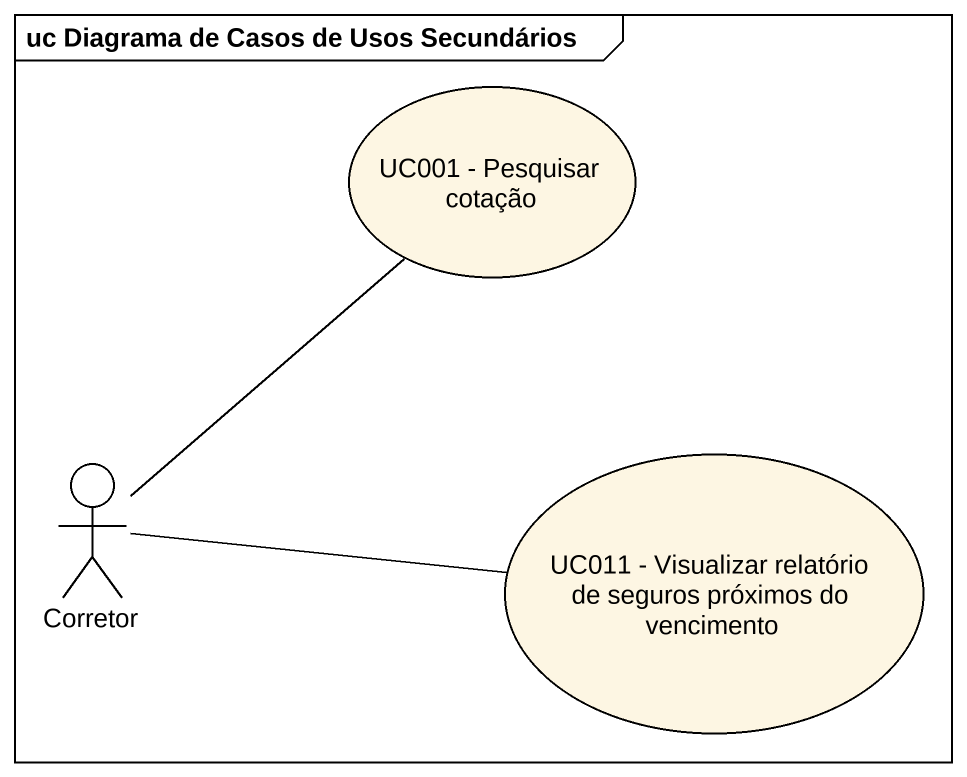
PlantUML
@startuml
mainframe uc Diagrama de Casos de Usos Secundários
usecase "UC001 - Pesquisar cotação" as UC001_Pesquisar_cotação
actor Corretor
usecase "UC011 - Visualizar relatório de seguros próximos do vencimento" as UC011_Visualizar_relatório
Corretor -up- UC001_Pesquisar_cotação
Corretor -right- UC011_Visualizar_relatório
@enduml
